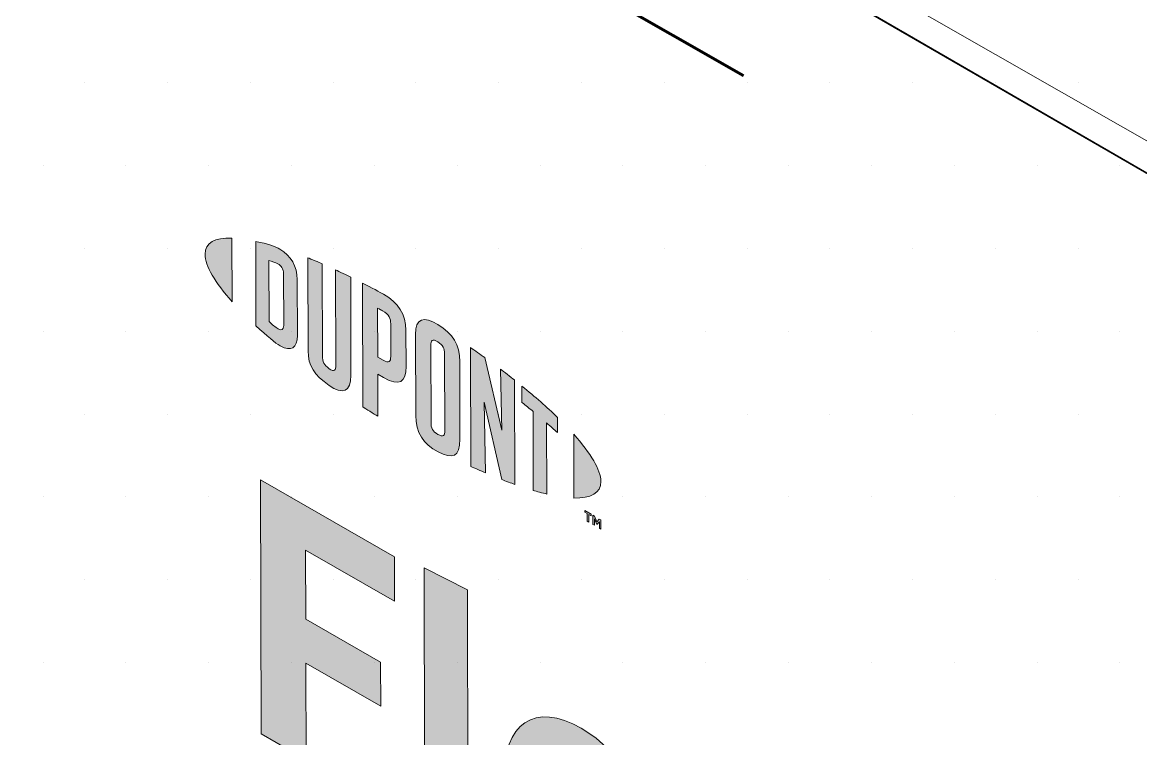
# Model space of a CAD drawing. Header units: inches. Extents: x -26 to 76, y -16 to 22.
# Drawn here: x 64.2007 to 64.4539, y -4.4237 to -4.2616 of the extents above; entities that cross this region are included whole.
import ezdxf

# ---------------------------------------------------------------- set-up
doc = ezdxf.new("R2010")
doc.units = ezdxf.units.IN
doc.header["$MEASUREMENT"] = 0
doc.linetypes.add('AI-Linetype-58', pattern=[0.375, 0.25, -0.125])
for name, color, linetype, lineweight in [('.ATI-HATCH', 7, 'Continuous', 0), ('G-ANNO-TTLB', 7, 'Continuous', 0), ('LOGOS', 7, 'Continuous', 0), ('TYVEK', 7, 'Continuous', 0)]:
    doc.layers.add(name, color=color, linetype=linetype, lineweight=lineweight)

# ---------------------------------------------------------------- blocks, each defined once
blk = doc.blocks.new('Block_279')
at = {"layer": 'LOGOS', "true_color": 0x000000, "transparency": 33554687}
h = blk.add_hatch(color=18, dxfattribs=at)
h.dxf.hatch_style = 2
edge = h.paths.add_edge_path()
edge.add_spline(control_points=[(64.25473, -4.42269), (64.25473, -4.42269), (64.25459, -4.36518), (64.25459, -4.36518), (64.25459, -4.36518), (64.28495, -4.3826), (64.28495, -4.3826), (64.28495, -4.3826), (64.28497, -4.39263), (64.28497, -4.39263), (64.28497, -4.39263), (64.26481, -4.38105), (64.26481, -4.38105), (64.26481, -4.38105), (64.26484, -4.39666), (64.26484, -4.39666), (64.26484, -4.39666), (64.2818, -4.4064), (64.2818, -4.4064), (64.2818, -4.4064), (64.28183, -4.41642), (64.28183, -4.41642), (64.28183, -4.41642), (64.26487, -4.40669), (64.26487, -4.40669), (64.26487, -4.40669), (64.26492, -4.42854), (64.26492, -4.42854), (64.26492, -4.42854), (64.25473, -4.42269), (64.25473, -4.42269)], knot_values=[0, 0, 0, 0, 1, 1, 1, 2, 2, 2, 3, 3, 3, 4, 4, 4, 5, 5, 5, 6, 6, 6, 7, 7, 7, 8, 8, 8, 9, 9, 9, 10, 10, 10, 10], degree=3, periodic=0)
h = blk.add_hatch(color=18, dxfattribs=at)
h.dxf.hatch_style = 2
edge = h.paths.add_edge_path()
edge.add_spline(control_points=[(64.30158, -4.43441), (64.30159, -4.43884), (64.30259, -4.4418), (64.30544, -4.44343), (64.30616, -4.44384), (64.30687, -4.44417), (64.30751, -4.44437), (64.30751, -4.44437), (64.30824, -4.45374), (64.30824, -4.45374), (64.30689, -4.45329), (64.30468, -4.45235), (64.30326, -4.45153), (64.29506, -4.44683), (64.29177, -4.43879), (64.29175, -4.42893), (64.29175, -4.42893), (64.29164, -4.38505), (64.29164, -4.38505), (64.29164, -4.38505), (64.30147, -4.39004), (64.30147, -4.39004), (64.30147, -4.39004), (64.30158, -4.43441), (64.30158, -4.43441)], knot_values=[0, 0, 0, 0, 1, 1, 1, 2, 2, 2, 3, 3, 3, 4, 4, 4, 5, 5, 5, 6, 6, 6, 7, 7, 7, 8, 8, 8, 8], degree=3, periodic=0)
h = blk.add_hatch(color=18, dxfattribs=at)
h.dxf.hatch_style = 2
edge = h.paths.add_edge_path()
edge.add_spline(control_points=[(64.3198, -4.4351), (64.3198, -4.4351), (64.33333, -4.44287), (64.33333, -4.44287), (64.33333, -4.44287), (64.33333, -4.44189), (64.33333, -4.44189), (64.33332, -4.43729), (64.33117, -4.43269), (64.32725, -4.43044), (64.32312, -4.42807), (64.32042, -4.42988), (64.3198, -4.4351)], knot_values=[0, 0, 0, 0, 1, 1, 1, 2, 2, 2, 3, 3, 3, 4, 4, 4, 4], degree=3, periodic=0)
edge = h.paths.add_edge_path()
edge.add_spline(control_points=[(64.34144, -4.47067), (64.33831, -4.47051), (64.33368, -4.469), (64.32898, -4.4663), (64.31751, -4.45971), (64.30965, -4.44683), (64.30962, -4.4332), (64.30958, -4.42013), (64.31676, -4.41539), (64.32723, -4.4214), (64.33657, -4.42676), (64.34271, -4.43792), (64.34274, -4.44893), (64.34275, -4.4514), (64.34261, -4.45345), (64.34247, -4.45501), (64.34247, -4.45501), (64.31995, -4.44209), (64.31995, -4.44209), (64.3209, -4.44919), (64.32425, -4.45407), (64.32995, -4.45734), (64.33344, -4.45935), (64.33679, -4.46037), (64.33985, -4.46065), (64.33985, -4.46065), (64.34144, -4.47067), (64.34144, -4.47067)], knot_values=[0, 0, 0, 0, 1, 1, 1, 2, 2, 2, 3, 3, 3, 4, 4, 4, 5, 5, 5, 6, 6, 6, 7, 7, 7, 8, 8, 8, 9, 9, 9, 9], degree=3, periodic=0)
at = {"layer": 'LOGOS'}
for points, knots in [([(64.25473, -4.42269), (64.25473, -4.42269), (64.25459, -4.36518), (64.25459, -4.36518), (64.25459, -4.36518), (64.28495, -4.3826), (64.28495, -4.3826), (64.28495, -4.3826), (64.28497, -4.39263), (64.28497, -4.39263), (64.28497, -4.39263), (64.26481, -4.38105), (64.26481, -4.38105), (64.26481, -4.38105), (64.26484, -4.39666), (64.26484, -4.39666), (64.26484, -4.39666), (64.2818, -4.4064), (64.2818, -4.4064), (64.2818, -4.4064), (64.28183, -4.41642), (64.28183, -4.41642), (64.28183, -4.41642), (64.26487, -4.40669), (64.26487, -4.40669), (64.26487, -4.40669), (64.26492, -4.42854), (64.26492, -4.42854), (64.26492, -4.42854), (64.25473, -4.42269), (64.25473, -4.42269)], [0, 0, 0, 0, 1, 1, 1, 2, 2, 2, 3, 3, 3, 4, 4, 4, 5, 5, 5, 6, 6, 6, 7, 7, 7, 8, 8, 8, 9, 9, 9, 10, 10, 10, 10]), ([(64.30158, -4.43441), (64.30159, -4.43884), (64.30259, -4.4418), (64.30544, -4.44343), (64.30616, -4.44384), (64.30687, -4.44417), (64.30751, -4.44437), (64.30751, -4.44437), (64.30824, -4.45374), (64.30824, -4.45374), (64.30689, -4.45329), (64.30468, -4.45235), (64.30326, -4.45153), (64.29506, -4.44683), (64.29177, -4.43879), (64.29175, -4.42893), (64.29175, -4.42893), (64.29164, -4.38505), (64.29164, -4.38505), (64.29164, -4.38505), (64.30147, -4.39004), (64.30147, -4.39004), (64.30147, -4.39004), (64.30158, -4.43441), (64.30158, -4.43441)], [0, 0, 0, 0, 1, 1, 1, 2, 2, 2, 3, 3, 3, 4, 4, 4, 5, 5, 5, 6, 6, 6, 7, 7, 7, 8, 8, 8, 8]), ([(64.34144, -4.47067), (64.33831, -4.47051), (64.33368, -4.469), (64.32898, -4.4663), (64.31751, -4.45971), (64.30965, -4.44683), (64.30962, -4.4332), (64.30958, -4.42013), (64.31676, -4.41539), (64.32723, -4.4214), (64.33657, -4.42676), (64.34271, -4.43792), (64.34274, -4.44893), (64.34275, -4.4514), (64.34261, -4.45345), (64.34247, -4.45501), (64.34247, -4.45501), (64.31995, -4.44209), (64.31995, -4.44209), (64.3209, -4.44919), (64.32425, -4.45407), (64.32995, -4.45734), (64.33344, -4.45935), (64.33679, -4.46037), (64.33985, -4.46065), (64.33985, -4.46065), (64.34144, -4.47067), (64.34144, -4.47067)], [0, 0, 0, 0, 1, 1, 1, 2, 2, 2, 3, 3, 3, 4, 4, 4, 5, 5, 5, 6, 6, 6, 7, 7, 7, 8, 8, 8, 9, 9, 9, 9])]:
    blk.add_open_spline(points, degree=3, knots=knots, dxfattribs=at)
blk = doc.blocks.new('Block_280')
at = {"layer": 'LOGOS', "true_color": 0x000000, "transparency": 33554687}
h = blk.add_hatch(color=18, dxfattribs=at)
h.dxf.hatch_style = 2
edge = h.paths.add_edge_path()
edge.add_spline(control_points=[(64.24206, -4.31409), (64.24207, -4.31674), (64.2443, -4.32049), (64.24819, -4.32485), (64.24819, -4.32485), (64.24815, -4.31041), (64.24815, -4.31041), (64.24427, -4.31029), (64.24205, -4.31147), (64.24206, -4.31409)], knot_values=[0, 0, 0, 0, 1, 1, 1, 2, 2, 2, 3, 3, 3, 3], degree=3, periodic=0)
h = blk.add_hatch(color=18, dxfattribs=at)
h.dxf.hatch_style = 2
edge = h.paths.add_edge_path()
edge.add_spline(control_points=[(64.25985, -4.3302), (64.25986, -4.33131), (64.25928, -4.33135), (64.25859, -4.33095), (64.25805, -4.33064), (64.25722, -4.32994), (64.25655, -4.32934), (64.25655, -4.32934), (64.25651, -4.31553), (64.25651, -4.31553), (64.25719, -4.31572), (64.25802, -4.31597), (64.25856, -4.31627), (64.25925, -4.31667), (64.25982, -4.31737), (64.25983, -4.31848), (64.25983, -4.31848), (64.25985, -4.3302), (64.25985, -4.3302)], knot_values=[0, 0, 0, 0, 1, 1, 1, 2, 2, 2, 3, 3, 3, 4, 4, 4, 5, 5, 5, 6, 6, 6, 6], degree=3, periodic=0)
edge = h.paths.add_edge_path()
edge.add_spline(control_points=[(64.259, -4.31292), (64.25791, -4.3123), (64.25635, -4.31177), (64.25352, -4.31116), (64.25352, -4.31116), (64.25357, -4.33029), (64.25357, -4.33029), (64.25606, -4.33259), (64.25797, -4.3342), (64.25905, -4.33482), (64.26155, -4.33625), (64.26296, -4.3353), (64.26295, -4.33247), (64.26295, -4.33247), (64.26292, -4.31976), (64.26292, -4.31976), (64.26291, -4.31693), (64.2615, -4.31436), (64.259, -4.31292)], knot_values=[0, 0, 0, 0, 1, 1, 1, 2, 2, 2, 3, 3, 3, 4, 4, 4, 5, 5, 5, 6, 6, 6, 6], degree=3, periodic=0)
h = blk.add_hatch(color=18, dxfattribs=at)
h.dxf.hatch_style = 2
edge = h.paths.add_edge_path()
edge.add_spline(control_points=[(64.27167, -4.33922), (64.27167, -4.34033), (64.27134, -4.34084), (64.27014, -4.33999), (64.26896, -4.33915), (64.26865, -4.33839), (64.26864, -4.33708), (64.26864, -4.33708), (64.26859, -4.31625), (64.26859, -4.31625), (64.26781, -4.3159), (64.26607, -4.31518), (64.26532, -4.31487), (64.26532, -4.31487), (64.26537, -4.33594), (64.26537, -4.33594), (64.26538, -4.3393), (64.2668, -4.34142), (64.27015, -4.34379), (64.27322, -4.34595), (64.27509, -4.34524), (64.27508, -4.34151), (64.27508, -4.34151), (64.27503, -4.31926), (64.27503, -4.31926), (64.27439, -4.31893), (64.27229, -4.31793), (64.27162, -4.31762), (64.27162, -4.31762), (64.27167, -4.33922), (64.27167, -4.33922)], knot_values=[0, 0, 0, 0, 1, 1, 1, 2, 2, 2, 3, 3, 3, 4, 4, 4, 5, 5, 5, 6, 6, 6, 7, 7, 7, 8, 8, 8, 9, 9, 9, 10, 10, 10, 10], degree=3, periodic=0)
h = blk.add_hatch(color=18, dxfattribs=at)
h.dxf.hatch_style = 2
edge = h.paths.add_edge_path()
edge.add_spline(control_points=[(64.28409, -4.33722), (64.2841, -4.33843), (64.28373, -4.33883), (64.28235, -4.33803), (64.28235, -4.33803), (64.28115, -4.33735), (64.28115, -4.33735), (64.28115, -4.33735), (64.28112, -4.32629), (64.28112, -4.32629), (64.28165, -4.32656), (64.28194, -4.32672), (64.28226, -4.3269), (64.28376, -4.32776), (64.28407, -4.3286), (64.28408, -4.32983), (64.28408, -4.32983), (64.28409, -4.33722), (64.28409, -4.33722)], knot_values=[0, 0, 0, 0, 1, 1, 1, 2, 2, 2, 3, 3, 3, 4, 4, 4, 5, 5, 5, 6, 6, 6, 6], degree=3, periodic=0)
edge = h.paths.add_edge_path()
edge.add_spline(control_points=[(64.28245, -4.3231), (64.28185, -4.32276), (64.27969, -4.3216), (64.2777, -4.3206), (64.2777, -4.3206), (64.27776, -4.34863), (64.27776, -4.34863), (64.27844, -4.34906), (64.28022, -4.35019), (64.28118, -4.35077), (64.28118, -4.35077), (64.28116, -4.34125), (64.28116, -4.34125), (64.28116, -4.34125), (64.28249, -4.34201), (64.28249, -4.34201), (64.28607, -4.34405), (64.28755, -4.34306), (64.28755, -4.3395), (64.28755, -4.3395), (64.28753, -4.33124), (64.28753, -4.33124), (64.28752, -4.32775), (64.28584, -4.32505), (64.28245, -4.3231)], knot_values=[0, 0, 0, 0, 1, 1, 1, 2, 2, 2, 3, 3, 3, 4, 4, 4, 5, 5, 5, 6, 6, 6, 7, 7, 7, 8, 8, 8, 8], degree=3, periodic=0)
h = blk.add_hatch(color=18, dxfattribs=at)
h.dxf.hatch_style = 2
edge = h.paths.add_edge_path()
edge.add_spline(control_points=[(64.29632, -4.35401), (64.29632, -4.35512), (64.296, -4.35551), (64.29479, -4.35486), (64.29355, -4.35418), (64.29321, -4.35338), (64.29321, -4.35223), (64.29321, -4.35223), (64.29316, -4.33475), (64.29316, -4.33475), (64.29316, -4.3336), (64.2935, -4.33316), (64.29474, -4.33392), (64.29595, -4.33465), (64.29627, -4.33543), (64.29628, -4.33654), (64.29628, -4.33654), (64.29632, -4.35401), (64.29632, -4.35401)], knot_values=[0, 0, 0, 0, 1, 1, 1, 2, 2, 2, 3, 3, 3, 4, 4, 4, 5, 5, 5, 6, 6, 6, 6], degree=3, periodic=0)
edge = h.paths.add_edge_path()
edge.add_spline(control_points=[(64.29473, -4.33), (64.29157, -4.32801), (64.28969, -4.32854), (64.28969, -4.33223), (64.28969, -4.33223), (64.28974, -4.35056), (64.28974, -4.35056), (64.28975, -4.35446), (64.29146, -4.35704), (64.2948, -4.3588), (64.29808, -4.36051), (64.29978, -4.36005), (64.29977, -4.35591), (64.29977, -4.35591), (64.29973, -4.33841), (64.29973, -4.33841), (64.29972, -4.33446), (64.29817, -4.33217), (64.29473, -4.33)], knot_values=[0, 0, 0, 0, 1, 1, 1, 2, 2, 2, 3, 3, 3, 4, 4, 4, 5, 5, 5, 6, 6, 6, 6], degree=3, periodic=0)
h = blk.add_hatch(color=18, dxfattribs=at)
h.dxf.hatch_style = 2
edge = h.paths.add_edge_path()
edge.add_spline(control_points=[(64.30923, -4.35391), (64.30923, -4.35391), (64.30541, -4.33749), (64.30541, -4.33749), (64.30438, -4.33674), (64.30313, -4.33586), (64.30217, -4.33521), (64.30217, -4.33521), (64.30223, -4.36211), (64.30223, -4.36211), (64.30291, -4.36243), (64.30463, -4.36319), (64.30552, -4.36357), (64.30552, -4.36357), (64.30521, -4.34756), (64.30521, -4.34756), (64.30521, -4.34756), (64.30926, -4.36509), (64.30926, -4.36509), (64.31011, -4.36543), (64.31135, -4.36589), (64.31217, -4.36618), (64.31217, -4.36618), (64.31211, -4.34255), (64.31211, -4.34255), (64.31126, -4.34186), (64.30971, -4.34067), (64.30896, -4.34011), (64.30896, -4.34011), (64.30923, -4.35391), (64.30923, -4.35391)], knot_values=[0, 0, 0, 0, 1, 1, 1, 2, 2, 2, 3, 3, 3, 4, 4, 4, 5, 5, 5, 6, 6, 6, 7, 7, 7, 8, 8, 8, 9, 9, 9, 10, 10, 10, 10], degree=3, periodic=0)
h = blk.add_hatch(color=18, dxfattribs=at)
h.dxf.hatch_style = 2
edge = h.paths.add_edge_path()
edge.add_spline(control_points=[(64.31381, -4.34765), (64.31466, -4.34831), (64.31549, -4.34898), (64.31631, -4.34965), (64.31631, -4.34965), (64.31635, -4.36754), (64.31635, -4.36754), (64.3171, -4.36777), (64.31848, -4.36815), (64.31941, -4.36836), (64.31941, -4.36836), (64.31937, -4.35225), (64.31937, -4.35225), (64.32025, -4.35303), (64.32109, -4.35378), (64.32186, -4.35447), (64.32186, -4.35447), (64.32185, -4.35102), (64.32185, -4.35102), (64.31943, -4.34866), (64.31684, -4.34638), (64.31381, -4.34391), (64.31381, -4.34391), (64.31381, -4.34765), (64.31381, -4.34765)], knot_values=[0, 0, 0, 0, 1, 1, 1, 2, 2, 2, 3, 3, 3, 4, 4, 4, 5, 5, 5, 6, 6, 6, 7, 7, 7, 8, 8, 8, 8], degree=3, periodic=0)
h = blk.add_hatch(color=18, dxfattribs=at)
h.dxf.hatch_style = 2
edge = h.paths.add_edge_path()
edge.add_spline(control_points=[(64.33166, -4.36553), (64.33166, -4.36818), (64.32944, -4.36937), (64.32556, -4.36927), (64.32556, -4.36927), (64.32552, -4.35482), (64.32552, -4.35482), (64.32941, -4.35917), (64.33165, -4.36291), (64.33166, -4.36553)], knot_values=[0, 0, 0, 0, 1, 1, 1, 2, 2, 2, 3, 3, 3, 3], degree=3, periodic=0)
h = blk.add_hatch(color=18, dxfattribs=at)
h.dxf.hatch_style = 2
edge = h.paths.add_edge_path()
edge.add_spline(control_points=[(64.32986, -4.37318), (64.32986, -4.37318), (64.33023, -4.37339), (64.33023, -4.37339), (64.33023, -4.37339), (64.33078, -4.37469), (64.33078, -4.37469), (64.33078, -4.37469), (64.33132, -4.37402), (64.33132, -4.37402), (64.33132, -4.37402), (64.33168, -4.37422), (64.33168, -4.37422), (64.33168, -4.37422), (64.33168, -4.3763), (64.33168, -4.3763), (64.33168, -4.3763), (64.33135, -4.37611), (64.33135, -4.37611), (64.33135, -4.37611), (64.33135, -4.37463), (64.33135, -4.37463), (64.33135, -4.37463), (64.33079, -4.3753), (64.33079, -4.3753), (64.33079, -4.3753), (64.33076, -4.37528), (64.33076, -4.37528), (64.33076, -4.37528), (64.3302, -4.37397), (64.3302, -4.37397), (64.3302, -4.37397), (64.3302, -4.37545), (64.3302, -4.37545), (64.3302, -4.37545), (64.32987, -4.37526), (64.32987, -4.37526), (64.32987, -4.37526), (64.32986, -4.37318), (64.32986, -4.37318)], knot_values=[0, 0, 0, 0, 1, 1, 1, 2, 2, 2, 3, 3, 3, 4, 4, 4, 5, 5, 5, 6, 6, 6, 7, 7, 7, 8, 8, 8, 9, 9, 9, 10, 10, 10, 11, 11, 11, 12, 12, 12, 13, 13, 13, 13], degree=3, periodic=0)
edge = h.paths.add_edge_path()
edge.add_spline(control_points=[(64.32857, -4.3728), (64.32857, -4.3728), (64.32802, -4.37248), (64.32802, -4.37248), (64.32802, -4.37248), (64.32802, -4.37212), (64.32802, -4.37212), (64.32802, -4.37212), (64.32947, -4.37296), (64.32947, -4.37296), (64.32947, -4.37296), (64.32948, -4.37332), (64.32948, -4.37332), (64.32948, -4.37332), (64.32892, -4.373), (64.32892, -4.373), (64.32892, -4.373), (64.32892, -4.37472), (64.32892, -4.37472), (64.32892, -4.37472), (64.32858, -4.37452), (64.32858, -4.37452), (64.32858, -4.37452), (64.32857, -4.3728), (64.32857, -4.3728)], knot_values=[0, 0, 0, 0, 1, 1, 1, 2, 2, 2, 3, 3, 3, 4, 4, 4, 5, 5, 5, 6, 6, 6, 7, 7, 7, 8, 8, 8, 8], degree=3, periodic=0)
at = {"layer": 'LOGOS'}
for points, knots in [([(64.24206, -4.31409), (64.24207, -4.31674), (64.2443, -4.32049), (64.24819, -4.32485), (64.24819, -4.32485), (64.24815, -4.31041), (64.24815, -4.31041), (64.24427, -4.31029), (64.24205, -4.31147), (64.24206, -4.31409)], [0, 0, 0, 0, 1, 1, 1, 2, 2, 2, 3, 3, 3, 3]), ([(64.259, -4.31292), (64.25791, -4.3123), (64.25635, -4.31177), (64.25352, -4.31116), (64.25352, -4.31116), (64.25357, -4.33029), (64.25357, -4.33029), (64.25606, -4.33259), (64.25797, -4.3342), (64.25905, -4.33482), (64.26155, -4.33625), (64.26296, -4.3353), (64.26295, -4.33247), (64.26295, -4.33247), (64.26292, -4.31976), (64.26292, -4.31976), (64.26291, -4.31693), (64.2615, -4.31436), (64.259, -4.31292)], [0, 0, 0, 0, 1, 1, 1, 2, 2, 2, 3, 3, 3, 4, 4, 4, 5, 5, 5, 6, 6, 6, 6]), ([(64.25985, -4.3302), (64.25986, -4.33131), (64.25928, -4.33135), (64.25859, -4.33095), (64.25805, -4.33064), (64.25722, -4.32994), (64.25655, -4.32934), (64.25655, -4.32934), (64.25651, -4.31553), (64.25651, -4.31553), (64.25719, -4.31572), (64.25802, -4.31597), (64.25856, -4.31627), (64.25925, -4.31667), (64.25982, -4.31737), (64.25983, -4.31848), (64.25983, -4.31848), (64.25985, -4.3302), (64.25985, -4.3302)], [0, 0, 0, 0, 1, 1, 1, 2, 2, 2, 3, 3, 3, 4, 4, 4, 5, 5, 5, 6, 6, 6, 6]), ([(64.27167, -4.33922), (64.27167, -4.34033), (64.27134, -4.34084), (64.27014, -4.33999), (64.26896, -4.33915), (64.26865, -4.33839), (64.26864, -4.33708), (64.26864, -4.33708), (64.26859, -4.31625), (64.26859, -4.31625), (64.26781, -4.3159), (64.26607, -4.31518), (64.26532, -4.31487), (64.26532, -4.31487), (64.26537, -4.33594), (64.26537, -4.33594), (64.26538, -4.3393), (64.2668, -4.34142), (64.27015, -4.34379), (64.27322, -4.34595), (64.27509, -4.34524), (64.27508, -4.34151), (64.27508, -4.34151), (64.27503, -4.31926), (64.27503, -4.31926), (64.27439, -4.31893), (64.27229, -4.31793), (64.27162, -4.31762), (64.27162, -4.31762), (64.27167, -4.33922), (64.27167, -4.33922)], [0, 0, 0, 0, 1, 1, 1, 2, 2, 2, 3, 3, 3, 4, 4, 4, 5, 5, 5, 6, 6, 6, 7, 7, 7, 8, 8, 8, 9, 9, 9, 10, 10, 10, 10]), ([(64.28245, -4.3231), (64.28185, -4.32276), (64.27969, -4.3216), (64.2777, -4.3206), (64.2777, -4.3206), (64.27776, -4.34863), (64.27776, -4.34863), (64.27844, -4.34906), (64.28022, -4.35019), (64.28118, -4.35077), (64.28118, -4.35077), (64.28116, -4.34125), (64.28116, -4.34125), (64.28116, -4.34125), (64.28249, -4.34201), (64.28249, -4.34201), (64.28607, -4.34405), (64.28755, -4.34306), (64.28755, -4.3395), (64.28755, -4.3395), (64.28753, -4.33124), (64.28753, -4.33124), (64.28752, -4.32775), (64.28584, -4.32505), (64.28245, -4.3231)], [0, 0, 0, 0, 1, 1, 1, 2, 2, 2, 3, 3, 3, 4, 4, 4, 5, 5, 5, 6, 6, 6, 7, 7, 7, 8, 8, 8, 8]), ([(64.28409, -4.33722), (64.2841, -4.33843), (64.28373, -4.33883), (64.28235, -4.33803), (64.28235, -4.33803), (64.28115, -4.33735), (64.28115, -4.33735), (64.28115, -4.33735), (64.28112, -4.32629), (64.28112, -4.32629), (64.28165, -4.32656), (64.28194, -4.32672), (64.28226, -4.3269), (64.28376, -4.32776), (64.28407, -4.3286), (64.28408, -4.32983), (64.28408, -4.32983), (64.28409, -4.33722), (64.28409, -4.33722)], [0, 0, 0, 0, 1, 1, 1, 2, 2, 2, 3, 3, 3, 4, 4, 4, 5, 5, 5, 6, 6, 6, 6]), ([(64.29473, -4.33), (64.29157, -4.32801), (64.28969, -4.32854), (64.28969, -4.33223), (64.28969, -4.33223), (64.28974, -4.35056), (64.28974, -4.35056), (64.28975, -4.35446), (64.29146, -4.35704), (64.2948, -4.3588), (64.29808, -4.36051), (64.29978, -4.36005), (64.29977, -4.35591), (64.29977, -4.35591), (64.29973, -4.33841), (64.29973, -4.33841), (64.29972, -4.33446), (64.29817, -4.33217), (64.29473, -4.33)], [0, 0, 0, 0, 1, 1, 1, 2, 2, 2, 3, 3, 3, 4, 4, 4, 5, 5, 5, 6, 6, 6, 6]), ([(64.29632, -4.35401), (64.29632, -4.35512), (64.296, -4.35551), (64.29479, -4.35486), (64.29355, -4.35418), (64.29321, -4.35338), (64.29321, -4.35223), (64.29321, -4.35223), (64.29316, -4.33475), (64.29316, -4.33475), (64.29316, -4.3336), (64.2935, -4.33316), (64.29474, -4.33392), (64.29595, -4.33465), (64.29627, -4.33543), (64.29628, -4.33654), (64.29628, -4.33654), (64.29632, -4.35401), (64.29632, -4.35401)], [0, 0, 0, 0, 1, 1, 1, 2, 2, 2, 3, 3, 3, 4, 4, 4, 5, 5, 5, 6, 6, 6, 6]), ([(64.30923, -4.35391), (64.30923, -4.35391), (64.30541, -4.33749), (64.30541, -4.33749), (64.30438, -4.33674), (64.30313, -4.33586), (64.30217, -4.33521), (64.30217, -4.33521), (64.30223, -4.36211), (64.30223, -4.36211), (64.30291, -4.36243), (64.30463, -4.36319), (64.30552, -4.36357), (64.30552, -4.36357), (64.30521, -4.34756), (64.30521, -4.34756), (64.30521, -4.34756), (64.30926, -4.36509), (64.30926, -4.36509), (64.31011, -4.36543), (64.31135, -4.36589), (64.31217, -4.36618), (64.31217, -4.36618), (64.31211, -4.34255), (64.31211, -4.34255), (64.31126, -4.34186), (64.30971, -4.34067), (64.30896, -4.34011), (64.30896, -4.34011), (64.30923, -4.35391), (64.30923, -4.35391)], [0, 0, 0, 0, 1, 1, 1, 2, 2, 2, 3, 3, 3, 4, 4, 4, 5, 5, 5, 6, 6, 6, 7, 7, 7, 8, 8, 8, 9, 9, 9, 10, 10, 10, 10]), ([(64.31381, -4.34765), (64.31466, -4.34831), (64.31549, -4.34898), (64.31631, -4.34965), (64.31631, -4.34965), (64.31635, -4.36754), (64.31635, -4.36754), (64.3171, -4.36777), (64.31848, -4.36815), (64.31941, -4.36836), (64.31941, -4.36836), (64.31937, -4.35225), (64.31937, -4.35225), (64.32025, -4.35303), (64.32109, -4.35378), (64.32186, -4.35447), (64.32186, -4.35447), (64.32185, -4.35102), (64.32185, -4.35102), (64.31943, -4.34866), (64.31684, -4.34638), (64.31381, -4.34391), (64.31381, -4.34391), (64.31381, -4.34765), (64.31381, -4.34765)], [0, 0, 0, 0, 1, 1, 1, 2, 2, 2, 3, 3, 3, 4, 4, 4, 5, 5, 5, 6, 6, 6, 7, 7, 7, 8, 8, 8, 8]), ([(64.33166, -4.36553), (64.33166, -4.36818), (64.32944, -4.36937), (64.32556, -4.36927), (64.32556, -4.36927), (64.32552, -4.35482), (64.32552, -4.35482), (64.32941, -4.35917), (64.33165, -4.36291), (64.33166, -4.36553)], [0, 0, 0, 0, 1, 1, 1, 2, 2, 2, 3, 3, 3, 3]), ([(64.32857, -4.3728), (64.32857, -4.3728), (64.32802, -4.37248), (64.32802, -4.37248), (64.32802, -4.37248), (64.32802, -4.37212), (64.32802, -4.37212), (64.32802, -4.37212), (64.32947, -4.37296), (64.32947, -4.37296), (64.32947, -4.37296), (64.32948, -4.37332), (64.32948, -4.37332), (64.32948, -4.37332), (64.32892, -4.373), (64.32892, -4.373), (64.32892, -4.373), (64.32892, -4.37472), (64.32892, -4.37472), (64.32892, -4.37472), (64.32858, -4.37452), (64.32858, -4.37452), (64.32858, -4.37452), (64.32857, -4.3728), (64.32857, -4.3728)], [0, 0, 0, 0, 1, 1, 1, 2, 2, 2, 3, 3, 3, 4, 4, 4, 5, 5, 5, 6, 6, 6, 7, 7, 7, 8, 8, 8, 8]), ([(64.32986, -4.37318), (64.32986, -4.37318), (64.33023, -4.37339), (64.33023, -4.37339), (64.33023, -4.37339), (64.33078, -4.37469), (64.33078, -4.37469), (64.33078, -4.37469), (64.33132, -4.37402), (64.33132, -4.37402), (64.33132, -4.37402), (64.33168, -4.37422), (64.33168, -4.37422), (64.33168, -4.37422), (64.33168, -4.3763), (64.33168, -4.3763), (64.33168, -4.3763), (64.33135, -4.37611), (64.33135, -4.37611), (64.33135, -4.37611), (64.33135, -4.37463), (64.33135, -4.37463), (64.33135, -4.37463), (64.33079, -4.3753), (64.33079, -4.3753), (64.33079, -4.3753), (64.33076, -4.37528), (64.33076, -4.37528), (64.33076, -4.37528), (64.3302, -4.37397), (64.3302, -4.37397), (64.3302, -4.37397), (64.3302, -4.37545), (64.3302, -4.37545), (64.3302, -4.37545), (64.32987, -4.37526), (64.32987, -4.37526), (64.32987, -4.37526), (64.32986, -4.37318), (64.32986, -4.37318)], [0, 0, 0, 0, 1, 1, 1, 2, 2, 2, 3, 3, 3, 4, 4, 4, 5, 5, 5, 6, 6, 6, 7, 7, 7, 8, 8, 8, 9, 9, 9, 10, 10, 10, 11, 11, 11, 12, 12, 12, 13, 13, 13, 13])]:
    blk.add_open_spline(points, degree=3, knots=knots, dxfattribs=at)
blk = doc.blocks.new('Block_278')
at = {"layer": 'LOGOS'}
for name in ['Block_280', 'Block_279']:
    blk.add_blockref(name, (0, 0), dxfattribs=at)
blk = doc.blocks.new('Block_348')
at = {"layer": '.ATI-HATCH'}
blk.add_open_spline([(64.66612, -4.40866), (64.66612, -4.40866), (64.67393, -3.8847), (64.67393, -3.8847), (64.67393, -3.8847), (65.03674, -4.09243), (65.03674, -4.09243), (65.03674, -4.09243), (65.03674, -4.5568), (65.03674, -4.5568), (65.03674, -4.60077), (65.02515, -4.64396), (65.00313, -4.68202), (64.93397, -4.80157), (64.78099, -4.84242), (64.66144, -4.77327), (64.66144, -4.77327), (63.33984, -4.00874), (63.33984, -4.00874), (63.26257, -3.96404), (63.21499, -3.88154), (63.21499, -3.79227), (63.21499, -3.79227), (63.21499, -3.18644), (63.21499, -3.18644), (63.21499, -3.18644), (63.52665, -3.36513), (63.52665, -3.36513), (63.52665, -3.36513), (63.52665, -3.75852), (63.52665, -3.75852), (63.52665, -3.75852), (64.66612, -4.40866), (64.66612, -4.40866)], degree=3, knots=[0, 0, 0, 0, 1, 1, 1, 2, 2, 2, 3, 3, 3, 4, 4, 4, 5, 5, 5, 6, 6, 6, 7, 7, 7, 8, 8, 8, 9, 9, 9, 10, 10, 10, 11, 11, 11, 11], dxfattribs=at)
at = {"layer": '.ATI-HATCH', "color": 8, "lineweight": 0, "true_color": 0x808080}
for points in [[(64.21475, -4.27522), (64.21475, -4.27522), (64.21475, -4.27522), (64.21475, -4.27522)], [(64.23351, -4.27522), (64.23351, -4.27522), (64.23351, -4.27522), (64.23351, -4.27522)], [(64.25226, -4.27522), (64.25226, -4.27522), (64.25226, -4.27522), (64.25226, -4.27522)], [(64.27102, -4.27522), (64.27102, -4.27522), (64.27102, -4.27522), (64.27102, -4.27522)], [(64.28977, -4.27522), (64.28977, -4.27522), (64.28977, -4.27522), (64.28977, -4.27522)], [(64.30853, -4.27522), (64.30853, -4.27522), (64.30853, -4.27522), (64.30853, -4.27522)], [(64.32729, -4.27522), (64.32729, -4.27522), (64.32729, -4.27522), (64.32729, -4.27522)], [(64.34604, -4.27522), (64.34604, -4.27522), (64.34604, -4.27522), (64.34604, -4.27522)], [(64.3648, -4.27522), (64.3648, -4.27522), (64.3648, -4.27522), (64.3648, -4.27522)], [(64.38355, -4.27522), (64.38355, -4.27522), (64.38355, -4.27522), (64.38355, -4.27522)], [(64.40231, -4.27522), (64.40231, -4.27522), (64.40231, -4.27522), (64.40231, -4.27522)], [(64.42106, -4.27522), (64.42106, -4.27522), (64.42106, -4.27522), (64.42106, -4.27522)], [(64.20537, -4.29398), (64.20537, -4.29398), (64.20537, -4.29398), (64.20537, -4.29398)], [(64.22413, -4.29398), (64.22413, -4.29398), (64.22413, -4.29398), (64.22413, -4.29398)], [(64.24288, -4.29398), (64.24288, -4.29398), (64.24288, -4.29398), (64.24288, -4.29398)], [(64.26164, -4.29398), (64.26164, -4.29398), (64.26164, -4.29398), (64.26164, -4.29398)], [(64.2804, -4.29398), (64.2804, -4.29398), (64.2804, -4.29398), (64.2804, -4.29398)], [(64.29915, -4.29398), (64.29915, -4.29398), (64.29915, -4.29398), (64.29915, -4.29398)], [(64.31791, -4.29398), (64.31791, -4.29398), (64.31791, -4.29398), (64.31791, -4.29398)], [(64.33666, -4.29398), (64.33666, -4.29398), (64.33666, -4.29398), (64.33666, -4.29398)], [(64.35542, -4.29398), (64.35542, -4.29398), (64.35542, -4.29398), (64.35542, -4.29398)], [(64.37417, -4.29398), (64.37417, -4.29398), (64.37417, -4.29398), (64.37417, -4.29398)], [(64.39293, -4.29398), (64.39293, -4.29398), (64.39293, -4.29398), (64.39293, -4.29398)], [(64.41169, -4.29398), (64.41169, -4.29398), (64.41169, -4.29398), (64.41169, -4.29398)], [(64.43044, -4.29398), (64.43044, -4.29398), (64.43044, -4.29398), (64.43044, -4.29398)], [(64.4492, -4.29398), (64.4492, -4.29398), (64.4492, -4.29398), (64.4492, -4.29398)], [(64.21475, -4.31274), (64.21475, -4.31274), (64.21475, -4.31274), (64.21475, -4.31274)], [(64.23351, -4.31274), (64.23351, -4.31274), (64.23351, -4.31274), (64.23351, -4.31274)], [(64.25226, -4.31274), (64.25226, -4.31274), (64.25226, -4.31274), (64.25226, -4.31274)], [(64.27102, -4.31274), (64.27102, -4.31274), (64.27102, -4.31274), (64.27102, -4.31274)], [(64.28977, -4.31274), (64.28977, -4.31274), (64.28977, -4.31274), (64.28977, -4.31274)], [(64.30853, -4.31274), (64.30853, -4.31274), (64.30853, -4.31274), (64.30853, -4.31274)], [(64.32729, -4.31274), (64.32729, -4.31274), (64.32729, -4.31274), (64.32729, -4.31274)], [(64.34604, -4.31274), (64.34604, -4.31274), (64.34604, -4.31274), (64.34604, -4.31274)], [(64.3648, -4.31274), (64.3648, -4.31274), (64.3648, -4.31274), (64.3648, -4.31274)], [(64.38355, -4.31274), (64.38355, -4.31274), (64.38355, -4.31274), (64.38355, -4.31274)], [(64.40231, -4.31274), (64.40231, -4.31274), (64.40231, -4.31274), (64.40231, -4.31274)], [(64.42106, -4.31274), (64.42106, -4.31274), (64.42106, -4.31274), (64.42106, -4.31274)], [(64.43982, -4.31274), (64.43982, -4.31274), (64.43982, -4.31274), (64.43982, -4.31274)], [(64.20537, -4.33149), (64.20537, -4.33149), (64.20537, -4.33149), (64.20537, -4.33149)], [(64.22413, -4.33149), (64.22413, -4.33149), (64.22413, -4.33149), (64.22413, -4.33149)], [(64.24288, -4.33149), (64.24288, -4.33149), (64.24288, -4.33149), (64.24288, -4.33149)], [(64.26164, -4.33149), (64.26164, -4.33149), (64.26164, -4.33149), (64.26164, -4.33149)], [(64.2804, -4.33149), (64.2804, -4.33149), (64.2804, -4.33149), (64.2804, -4.33149)], [(64.29915, -4.33149), (64.29915, -4.33149), (64.29915, -4.33149), (64.29915, -4.33149)], [(64.31791, -4.33149), (64.31791, -4.33149), (64.31791, -4.33149), (64.31791, -4.33149)], [(64.33666, -4.33149), (64.33666, -4.33149), (64.33666, -4.33149), (64.33666, -4.33149)], [(64.35542, -4.33149), (64.35542, -4.33149), (64.35542, -4.33149), (64.35542, -4.33149)], [(64.37417, -4.33149), (64.37417, -4.33149), (64.37417, -4.33149), (64.37417, -4.33149)], [(64.39293, -4.33149), (64.39293, -4.33149), (64.39293, -4.33149), (64.39293, -4.33149)], [(64.41169, -4.33149), (64.41169, -4.33149), (64.41169, -4.33149), (64.41169, -4.33149)], [(64.43044, -4.33149), (64.43044, -4.33149), (64.43044, -4.33149), (64.43044, -4.33149)], [(64.4492, -4.33149), (64.4492, -4.33149), (64.4492, -4.33149), (64.4492, -4.33149)], [(64.21475, -4.35025), (64.21475, -4.35025), (64.21475, -4.35025), (64.21475, -4.35025)], [(64.23351, -4.35025), (64.23351, -4.35025), (64.23351, -4.35025), (64.23351, -4.35025)], [(64.25226, -4.35025), (64.25226, -4.35025), (64.25226, -4.35025), (64.25226, -4.35025)], [(64.27102, -4.35025), (64.27102, -4.35025), (64.27102, -4.35025), (64.27102, -4.35025)], [(64.28977, -4.35025), (64.28977, -4.35025), (64.28977, -4.35025), (64.28977, -4.35025)], [(64.30853, -4.35025), (64.30853, -4.35025), (64.30853, -4.35025), (64.30853, -4.35025)], [(64.32729, -4.35025), (64.32729, -4.35025), (64.32729, -4.35025), (64.32729, -4.35025)], [(64.34604, -4.35025), (64.34604, -4.35025), (64.34604, -4.35025), (64.34604, -4.35025)], [(64.3648, -4.35025), (64.3648, -4.35025), (64.3648, -4.35025), (64.3648, -4.35025)], [(64.38355, -4.35025), (64.38355, -4.35025), (64.38355, -4.35025), (64.38355, -4.35025)], [(64.40231, -4.35025), (64.40231, -4.35025), (64.40231, -4.35025), (64.40231, -4.35025)], [(64.42106, -4.35025), (64.42106, -4.35025), (64.42106, -4.35025), (64.42106, -4.35025)], [(64.43982, -4.35025), (64.43982, -4.35025), (64.43982, -4.35025), (64.43982, -4.35025)], [(64.20537, -4.369), (64.20537, -4.369), (64.20537, -4.369), (64.20537, -4.369)], [(64.22413, -4.369), (64.22413, -4.369), (64.22413, -4.369), (64.22413, -4.369)], [(64.24288, -4.369), (64.24288, -4.369), (64.24288, -4.369), (64.24288, -4.369)], [(64.26164, -4.369), (64.26164, -4.369), (64.26164, -4.369), (64.26164, -4.369)], [(64.2804, -4.369), (64.2804, -4.369), (64.2804, -4.369), (64.2804, -4.369)], [(64.29915, -4.369), (64.29915, -4.369), (64.29915, -4.369), (64.29915, -4.369)], [(64.31791, -4.369), (64.31791, -4.369), (64.31791, -4.369), (64.31791, -4.369)], [(64.33666, -4.369), (64.33666, -4.369), (64.33666, -4.369), (64.33666, -4.369)], [(64.35542, -4.369), (64.35542, -4.369), (64.35542, -4.369), (64.35542, -4.369)], [(64.37417, -4.369), (64.37417, -4.369), (64.37417, -4.369), (64.37417, -4.369)], [(64.39293, -4.369), (64.39293, -4.369), (64.39293, -4.369), (64.39293, -4.369)], [(64.41169, -4.369), (64.41169, -4.369), (64.41169, -4.369), (64.41169, -4.369)], [(64.43044, -4.369), (64.43044, -4.369), (64.43044, -4.369), (64.43044, -4.369)], [(64.4492, -4.369), (64.4492, -4.369), (64.4492, -4.369), (64.4492, -4.369)], [(64.21475, -4.38776), (64.21475, -4.38776), (64.21475, -4.38776), (64.21475, -4.38776)], [(64.23351, -4.38776), (64.23351, -4.38776), (64.23351, -4.38776), (64.23351, -4.38776)], [(64.25226, -4.38776), (64.25226, -4.38776), (64.25226, -4.38776), (64.25226, -4.38776)], [(64.27102, -4.38776), (64.27102, -4.38776), (64.27102, -4.38776), (64.27102, -4.38776)], [(64.28977, -4.38776), (64.28977, -4.38776), (64.28977, -4.38776), (64.28977, -4.38776)], [(64.30853, -4.38776), (64.30853, -4.38776), (64.30853, -4.38776), (64.30853, -4.38776)], [(64.32729, -4.38776), (64.32729, -4.38776), (64.32729, -4.38776), (64.32729, -4.38776)], [(64.34604, -4.38776), (64.34604, -4.38776), (64.34604, -4.38776), (64.34604, -4.38776)], [(64.3648, -4.38776), (64.3648, -4.38776), (64.3648, -4.38776), (64.3648, -4.38776)], [(64.38355, -4.38776), (64.38355, -4.38776), (64.38355, -4.38776), (64.38355, -4.38776)], [(64.40231, -4.38776), (64.40231, -4.38776), (64.40231, -4.38776), (64.40231, -4.38776)], [(64.42106, -4.38776), (64.42106, -4.38776), (64.42106, -4.38776), (64.42106, -4.38776)], [(64.43982, -4.38776), (64.43982, -4.38776), (64.43982, -4.38776), (64.43982, -4.38776)], [(64.20537, -4.40651), (64.20537, -4.40651), (64.20537, -4.40651), (64.20537, -4.40651)], [(64.22413, -4.40651), (64.22413, -4.40651), (64.22413, -4.40651), (64.22413, -4.40651)], [(64.24288, -4.40651), (64.24288, -4.40651), (64.24288, -4.40651), (64.24288, -4.40651)], [(64.26164, -4.40651), (64.26164, -4.40651), (64.26164, -4.40651), (64.26164, -4.40651)], [(64.2804, -4.40651), (64.2804, -4.40651), (64.2804, -4.40651), (64.2804, -4.40651)], [(64.29915, -4.40651), (64.29915, -4.40651), (64.29915, -4.40651), (64.29915, -4.40651)], [(64.31791, -4.40651), (64.31791, -4.40651), (64.31791, -4.40651), (64.31791, -4.40651)], [(64.33666, -4.40651), (64.33666, -4.40651), (64.33666, -4.40651), (64.33666, -4.40651)], [(64.35542, -4.40651), (64.35542, -4.40651), (64.35542, -4.40651), (64.35542, -4.40651)], [(64.37417, -4.40651), (64.37417, -4.40651), (64.37417, -4.40651), (64.37417, -4.40651)], [(64.39293, -4.40651), (64.39293, -4.40651), (64.39293, -4.40651), (64.39293, -4.40651)], [(64.41169, -4.40651), (64.41169, -4.40651), (64.41169, -4.40651), (64.41169, -4.40651)], [(64.43044, -4.40651), (64.43044, -4.40651), (64.43044, -4.40651), (64.43044, -4.40651)], [(64.4492, -4.40651), (64.4492, -4.40651), (64.4492, -4.40651), (64.4492, -4.40651)]]:
    blk.add_open_spline(points, degree=3, dxfattribs=at)
blk = doc.blocks.new('Block_349')
at = {"layer": '.ATI-HATCH'}
blk.add_open_spline([(63.81216, -3.20195), (63.81216, -3.20195), (63.52665, -3.36513), (63.52665, -3.36513), (63.52665, -3.36513), (63.52665, -3.7441), (63.52665, -3.7441), (63.52665, -3.75303), (63.53141, -3.76127), (63.53914, -3.76574), (63.53914, -3.76574), (64.65048, -4.40865), (64.65048, -4.40865), (64.65795, -4.41297), (64.66751, -4.41041), (64.67184, -4.40294), (64.67321, -4.40056), (64.67394, -4.39786), (64.67394, -4.39512), (64.67394, -4.39512), (64.67394, -4.09217), (64.67394, -4.09217), (64.67394, -4.09217), (63.81216, -3.59534), (63.81216, -3.59534), (63.81216, -3.59534), (63.81216, -3.20195), (63.81216, -3.20195)], degree=3, knots=[0, 0, 0, 0, 1, 1, 1, 2, 2, 2, 3, 3, 3, 4, 4, 4, 5, 5, 5, 6, 6, 6, 7, 7, 7, 8, 8, 8, 9, 9, 9, 9], dxfattribs=at)
at = {"layer": '.ATI-HATCH', "color": 8, "lineweight": 0, "true_color": 0x808080}
for points in [[(64.42106, -4.27522), (64.42106, -4.27522), (64.42106, -4.27522), (64.42106, -4.27522)], [(64.43982, -4.27522), (64.43982, -4.27522), (64.43982, -4.27522), (64.43982, -4.27522)]]:
    blk.add_open_spline(points, degree=3, dxfattribs=at)

msp = doc.modelspace()

# ---------------------------------------------------------------- hatches: boundary and pattern name
at = {"layer": 'G-ANNO-TTLB', "true_color": 0xff00ff, "transparency": 33554687}
h = msp.add_hatch(color=6, dxfattribs=at)
edge = h.paths.add_edge_path()
edge.add_spline(control_points=[(71.22733, -15.13455), (71.22733, -15.13455), (30.5273, -15.13455), (30.5273, -15.13455), (30.5273, -15.13455), (30.5273, 19.00075), (30.5273, 19.00075), (30.5273, 19.00075), (71.22733, 19.00075), (71.22733, 19.00075), (71.22733, 19.00075), (71.22733, -15.13455), (71.22733, -15.13455)], knot_values=[0, 0, 0, 0, 1, 1, 1, 2, 2, 2, 3, 3, 3, 4, 4, 4, 4], degree=3, periodic=0)
edge = h.paths.add_edge_path()
edge.add_spline(control_points=[(30.65233, 18.87572), (30.65233, 18.87572), (30.65233, -15.00951), (30.65233, -15.00951), (30.65233, -15.00951), (71.10229, -15.00951), (71.10229, -15.00951), (71.10229, -15.00951), (71.10229, 18.87572), (71.10229, 18.87572), (71.10229, 18.87572), (30.65233, 18.87572), (30.65233, 18.87572)], knot_values=[0, 0, 0, 0, 1, 1, 1, 2, 2, 2, 3, 3, 3, 4, 4, 4, 4], degree=3, periodic=0)
edge.add_line((30.65233, 18.87572), (30.65233, 18.87572))

# ---------------------------------------------------------------- linework, layer by layer
at = {"layer": 'G-ANNO-TTLB'}
for points in [[(71.22733, -15.13455), (71.22733, -15.13455), (30.5273, -15.13455), (30.5273, -15.13455), (30.5273, -15.13455), (30.5273, 19.00075), (30.5273, 19.00075), (30.5273, 19.00075), (71.22733, 19.00075), (71.22733, 19.00075), (71.22733, 19.00075), (71.22733, -15.13455), (71.22733, -15.13455)], [(30.65233, 18.87572), (30.65233, 18.87572), (30.65233, -15.00951), (30.65233, -15.00951), (30.65233, -15.00951), (71.10229, -15.00951), (71.10229, -15.00951), (71.10229, -15.00951), (71.10229, 18.87572), (71.10229, 18.87572), (71.10229, 18.87572), (30.65233, 18.87572), (30.65233, 18.87572)]]:
    msp.add_open_spline(points, degree=3, knots=[0, 0, 0, 0, 1, 1, 1, 2, 2, 2, 3, 3, 3, 4, 4, 4, 4], dxfattribs=at)
at = {"layer": 'TYVEK', "color": 4, "lineweight": 25, "true_color": 0x00ffff}
msp.add_line((63.53914, -3.76574), (64.65048, -4.40865), dxfattribs=at)
at = {"layer": 'TYVEK', "color": 18, "linetype": 'AI-Linetype-58', "lineweight": 106, "true_color": 0x000000}
msp.add_line((63.49613, -3.77673), (64.70473, -4.46874), dxfattribs=at)
at = {"layer": 'TYVEK', "color": 4, "lineweight": 25, "true_color": 0x00ffff}
msp.add_open_spline([(63.81216, -3.20195), (63.81216, -3.20195), (63.52665, -3.36513), (63.52665, -3.36513), (63.52665, -3.36513), (63.52665, -3.7441), (63.52665, -3.7441), (63.52665, -3.75303), (63.53141, -3.76127), (63.53914, -3.76574), (63.53914, -3.76574), (64.65048, -4.40865), (64.65048, -4.40865), (64.65795, -4.41297), (64.66751, -4.41041), (64.67184, -4.40294), (64.67321, -4.40056), (64.67394, -4.39786), (64.67394, -4.39512), (64.67394, -4.39512), (64.67394, -4.09217), (64.67394, -4.09217), (64.67394, -4.09217), (63.81216, -3.59534), (63.81216, -3.59534), (63.81216, -3.59534), (63.81216, -3.20195), (63.81216, -3.20195), (63.81216, -3.20195), (63.81216, -3.20195), (63.81216, -3.20195)], degree=3, knots=[0, 0, 0, 0, 1, 1, 1, 2, 2, 2, 3, 3, 3, 4, 4, 4, 5, 5, 5, 6, 6, 6, 7, 7, 7, 8, 8, 8, 9, 9, 9, 10, 10, 10, 10], dxfattribs=at)

# ---------------------------------------------------------------- block references
at = {"layer": '.ATI-HATCH'}
for name in ['Block_348', 'Block_349']:
    msp.add_blockref(name, (0, 0), dxfattribs=at)
at = {"layer": 'LOGOS'}
msp.add_blockref('Block_278', (0, 0), dxfattribs=at)

doc.saveas('drawing.dxf')
